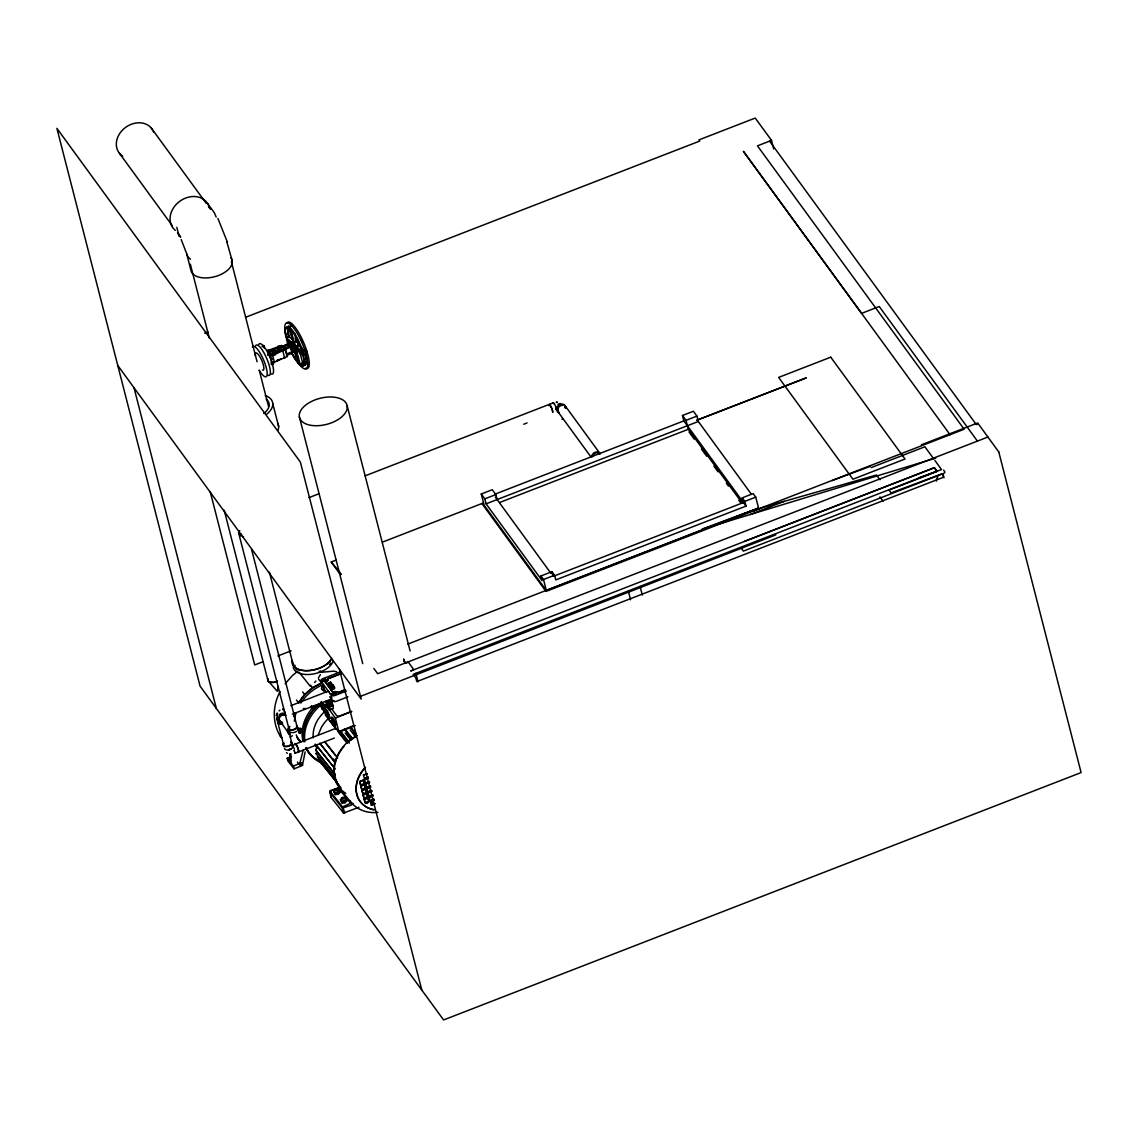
<?xml version="1.0" encoding="UTF-8"?>
<svg xmlns="http://www.w3.org/2000/svg" width="1138" height="1138" viewBox="0 0 1138 1138"><rect width="100%" height="100%" fill="white"/><g stroke="black" fill="none" stroke-linecap="round" stroke-linejoin="round"><path stroke-width="1.5" d="M321.186 702.601L321.257 703.995A7.141 1.266 68.8 0 0 321.414 704.65A39.802 32.348 -38.5 0 0 304.927 741.706M262.295 346.834L263.618 345.539L264.457 347.929M263.618 345.539L264.13 347.616M330.831 701.264C328.782 700.852 328.185 701.762 330.831 701.449M321.826 702.8L323.619 707.011A6.643 1.181 68.8 0 1 324.088 708.974L324.302 711.051L323.135 709.571M331.4 703.554L331.357 702.772M311.357 707.381L311.94 706.229M311.94 706.911L311.656 707.438A14.438 14.197 58.1 0 1 311.399 707.196L311.385 707.438A14.438 14.197 58.1 0 0 311.67 707.822L310.816 707.139M339.579 786.643L339.565 786.799A1.863 1.522 -38.5 0 1 338.413 788.307C324.273 792.034 332.552 789.274 330.973 797.311L343.591 813.058L358.939 807.269M352.766 803.428L352.794 803.272A1.863 1.522 -38.5 0 1 351.628 804.936L343.05 807.966L344.814 812.987M268.582 352.168L268.568 351.116M276.193 715.646L277.203 713.057M293.618 716.158L294.159 713.085M282.167 347.175L282.523 346.35A5.021 1.309 66.9 0 1 284.571 348.285L287.359 356.493L272.124 363.093M293.248 347.019A5.662 1.465 66.9 0 1 292.736 345.668L293.092 346.862L287.26 341.756L287.957 345.525M292.409 352.865L291.442 348.086L288.255 343.889L277.9 348.399M267.899 678.689L267.7 679.671A6.942 3.798 -14.4 0 0 269.578 681.975L274.002 682.316A6.046 3.314 -14.4 0 0 277.103 681.306M305.126 751.862L302.523 764.964L299.479 764.665L297.416 762.062M331.243 705.019L330.561 705.645M289.152 326.193L285.524 328.341L285.055 330.632L288.455 345.611M293.234 344.217L294.017 343.989A3.144 0.811 66.9 0 1 295.752 347.147L295.951 347.858A3.144 0.811 66.9 0 1 295.638 349.466L295.325 349.238A3.144 0.811 66.9 0 1 294.97 348.825M294.145 357.602L296.691 356.521L294.23 352.012L291.669 353.093L294.145 357.602L299.024 364.117L302.736 365.938L304.287 362.595L302.936 353.847M276.648 715.546L277.231 713.583M278.355 686.47L277.274 691.264L268.198 680.993M330.76 704.038L329.778 702.416L329.864 703.199M277.928 359.992L277.103 360.462M276.79 715.446L277.544 713.583M299.479 764.665L303.249 750.013M328.469 708.362L328.398 707.011A5.662 1.01 68.8 0 0 328.27 706.442M330.575 704.251L330.731 702.061M330.959 704.664L331.172 705.247M318.27 734.821L321.314 727.509A32.092 26.089 -38.5 0 1 328.455 718.448M280.176 691.52C272.508 705.318 271.925 723.398 280.773 736.827M267.729 354.643L270.474 351.542L271.029 353.776L267.843 355.141M320.447 674.578L318.37 677.907M315.695 750.212L316.99 747.709L315.695 750.212L335.354 774.964M316.108 753.897L317.402 751.407M285.126 683.753L292.409 675.559L298.113 670.951M318.583 679.087L321.542 682.814L312.481 687.679L304.614 694.422L298.455 702.559L296.477 700.083M323.164 681.036L324.913 680.496M330.689 706.029L332.225 705.404L330.689 706.029L330.646 705.219M314.515 682.501L315.895 681.036M279.806 350.902L278.54 351.443L277.814 348.513L288.255 343.889M286.42 355.582L292.153 353.136M282.281 346.578L285.197 349.409L290.958 347.033L291.684 349.949M290.759 349.835L290.802 349.082M333.704 791.166L335.354 789.559L338.185 789.217L339.337 790.497L339.892 792.617L338.242 794.239L335.411 794.566L333.704 791.166L335.411 794.566M334.871 792.446L337.687 792.105L339.337 790.497M340.49 799.701L342.14 798.094L344.956 797.752L346.123 799.032L346.663 801.152L345.013 802.759L342.197 803.101L340.49 799.701L342.197 803.101M341.642 800.967L344.473 800.64L346.123 799.032M279.094 710.909L279.934 710.155M323.149 679.884L324.572 679.77L323.619 681.093L323.149 679.884L323.619 681.093M323.363 680.752L323.605 679.486M324.572 679.77L324.33 681.036M333.619 694.806L333.733 693.369L334.7 694.721M333.491 694.635L333.733 693.369M334.7 693.654L334.458 694.92M333.448 694.735L335.041 694.379M281.001 351.258L285.567 349.295L272.693 355.511L269.749 355.326L271.655 354.515L272.309 356.251M330.973 797.311L329.792 791.593L338.911 787.368L351.286 802.873L342.154 807.169L343.349 812.888M277.131 353.065C276.164 346.037 270.175 349.323 273.703 354.828M276.875 360.988L278.426 360.277M558.161 404.317L560.294 403.449M558.417 404.715L560.28 403.947M328.285 707.779L328.327 706.67M290.574 748.875L288.682 749.615M290.901 749.074L288.739 749.914M285.524 328.341L288.07 327.246L288.625 337.189M293.945 343.932L289.351 326.919L291.897 325.824M262.608 346.336L263.874 345.796M264.201 346.108L262.337 346.08M286.107 337.474L291.797 342.453L292.352 344.359A5.662 1.465 66.9 0 1 292.935 341.471L289.024 328.484L287.999 327.829A20.456 5.32 66.9 0 0 285.61 335.212L286.107 337.474L288.654 336.393L293.206 340.376M269.706 352.154L268.71 349.821L267.373 350.39L269.151 352.111M267.686 350.66L281.584 345.44L282.48 347.417M267.928 350.931L269.265 350.362M268.298 351.002L269.478 351.258M268.426 351.372L282.11 345.938M287.501 343.093L290.048 341.997M268.155 351.827L270.474 351.542M274.955 349.451L268.454 352.126L275.112 349.295M272.793 350.618L275.382 349.352M268.753 352.396L275.126 349.679M283.903 346.806L288.213 344.97L288.014 344.16M302.324 348.413L298.796 345.312L296.236 346.407L296.577 347.545A5.662 1.465 66.9 0 0 293.49 341.884L294.301 342.552L296.862 341.471L294.756 333.69M280.161 350.291L290.361 345.938M270.631 354.402L273.902 353.008M275.865 352.168L278.796 351.329M292.11 345.909L293.391 345.369M271.954 354.8L280.844 350.589M281.854 350.163L280.759 351.372L280.133 350.234A5.021 1.309 66.9 0 0 278.07 348.242M294.685 348.399L295.951 347.858M286.719 353.961L292.466 351.514M270.986 362.297L272.252 361.756L272.921 362.851L271.641 363.392L271.584 364.701L273.22 364.046L272.75 362.168M276.804 360.689L281.399 358.726M296.918 352.154L300.332 364.743L301.357 365.398A20.456 5.32 66.9 0 0 303.732 358.015L303.234 355.753L297.559 350.774L296.99 348.868A5.662 1.465 66.9 0 1 296.406 351.756L299.479 351.059L302.879 363.648L303.903 364.302M271.129 363.961L273.22 364.046M303.775 349.992L305.126 349.409L304.387 349.053M271.754 363.833L273.02 363.292M271.826 364.146L273.106 363.605M295.908 347.702L303.789 354.601L304.984 354.089M303.263 354.956L305.809 353.861M304.102 359.195L306.648 358.114M304.287 362.595L306.833 361.5M300.332 364.743L302.879 363.648M301.101 365.682L303.647 364.587L302.054 363.392M303.818 364.885L306.378 363.804M302.736 365.938L305.283 364.857M328.711 719.23L335.923 729.131M328.313 708.177L335.354 718.149L351.628 711.549M333.548 723.114L333.221 720.126L334.074 722.9M333.42 720.397L332.694 720.34M354.003 725.418L341.073 730.653L342.694 736.969M324.444 710.752L325.639 715.446L338.968 732.203L355.241 725.617M287.189 758.278L293.376 766.073L301.911 762.616L302.623 765.376L294.088 768.833L287.9 761.052L287.189 758.278L291.456 756.542M364.487 778.662L368.214 777.154L364.487 778.662L363.435 775.092L367.161 773.584M367.361 773.826L363.435 775.092M359.608 781.522L363.335 780.014L364.388 783.584C359.494 789.886 358.868 776.187 360.661 785.092M365.625 783.086L369.352 781.578L365.625 783.086L364.573 779.516L368.299 778.008M359.807 781.778L363.534 780.27M368.499 778.264L364.573 779.516M360.462 784.85L364.388 783.584M360.746 785.945L364.473 784.438L365.526 788.008C360.632 794.31 360.006 780.611 361.799 789.516M366.763 787.51L370.49 786.002L366.763 787.51L365.711 783.94L369.437 782.432M360.945 786.202L364.672 784.694M369.637 782.688L365.711 783.94M361.6 789.274L365.526 788.008M361.884 790.384L365.611 788.876L366.664 792.446C361.77 798.734 361.144 785.035 362.937 793.954M367.901 791.934L371.628 790.441L367.901 791.934L366.849 788.364L370.575 786.87M362.083 790.625L365.81 789.118M370.775 787.112L366.849 788.364M362.738 793.698L366.664 792.446M363.022 794.808L366.749 793.3L367.802 796.87C362.908 803.172 362.282 789.473 364.075 798.378M369.039 796.372L372.752 794.865L369.039 796.372L367.987 792.802L371.713 791.294M363.221 795.049L366.948 793.556M371.913 791.536L367.987 792.802M363.876 798.122L367.802 796.87M364.16 799.232L367.887 797.724L368.925 801.294C364.046 807.596 363.42 793.897 365.213 802.802M370.177 800.796L373.89 799.289L370.177 800.796L369.125 797.226L372.851 795.718M364.359 799.488L368.086 797.98M373.036 795.974L369.125 797.226M365.014 802.56L368.925 801.294M371.315 805.22L375.028 803.713L371.315 805.22L370.263 801.65L373.975 800.142M374.174 800.398L370.263 801.65M204.655 333.178L207.955 331.898M246.05 317.118L699.742 141.055L698.903 139.903L755.234 118.053L771.521 140.387L773.726 148.964M771.521 140.387L757.453 145.849L964.142 429.239L546.012 591.419L481.929 503.565M308.967 497.633L318.868 493.792M365.085 475.855L553.267 402.838M523.75 424.218L527.05 422.938M497.135 499.554L495.855 494.561L492.313 489.71L481.26 493.992L484.802 498.857L486.082 503.85L542.129 580.664L540.92 575.984L551.973 571.689L554.547 575.231L555.757 579.911L746.016 506.083L683.853 420.875L682.473 415.484L693.398 411.245L696.94 416.095L698.319 421.487L751.251 494.048M495.243 494.063L683.853 420.875M682.473 415.484L686.015 420.335L696.94 416.095M484.802 498.857L495.855 494.561M340.532 574.761L331.229 562.016L336.194 560.081M382.524 542.101L483.465 502.925M696.883 420.121L805.775 378.058M696.741 420.363L806.259 377.873M486.082 503.85L698.319 421.487M499.696 502.47L688.305 429.282L742.275 503.266M262.978 661.747L254.699 664.948L210.217 491.73M277.871 655.957L291.115 650.822M553.182 576.383L743.441 502.555L742.232 497.847L753.157 493.608L755.746 497.135L758.562 508.117L546.325 590.48L484.148 505.258L481.26 493.992M742.232 497.847L744.807 501.374L755.746 497.135M540.92 575.984L543.509 579.512L554.547 575.231M407.788 644.108L751.265 510.82L702.089 529.07M921.353 444.816L977.684 422.966L998.78 451.957M978.225 423.777L976.262 424.545L769.573 141.155M832.134 480.563L870.2 466.367M340.689 671.761L322.879 678.675A3.087 1.693 -14.4 0 0 321.101 681.207L331.229 695.09A3.087 1.693 -14.4 0 0 335.113 695.418L346.436 691.022M871.111 467.618L924.895 446.765L933.629 458.728M345.454 689.884L337.915 692.814A4.111 2.248 -14.4 0 0 332.737 692.359L325.326 682.018A4.111 2.248 -14.4 0 0 327.701 678.646L341.3 673.369M750.283 514.518L784.224 501.346M325.411 682.302A4.111 2.248 -14.4 0 0 327.787 678.931L341.414 673.639M333.932 686.314L331.258 687.452L331.983 688.447L334.785 687.466L331.827 688.177L334.088 686.527L330.76 686.527C339.024 681.093 323.405 689.784 333.847 686.171M290.901 705.66L328.398 691.107M987.898 437.035L377.674 673.71L373.805 668.404M403.691 659.101L405.128 663.34L408.329 662.103M325.326 682.018L332.666 692.075A4.111 2.248 -14.4 0 1 337.83 692.516L345.383 689.585M292.381 714.18L331.499 698.988M320.873 703.768L311.03 707.438A18.606 15.207 -36.1 0 0 311.257 707.836M312.04 707.438L320.859 704.009M744.394 541.361L934.426 467.618L937.171 471.388L889.034 490.08L891.097 492.896L942.42 473.707L943.345 477.291L416.793 681.619L415.868 678.035L413.194 674.379L936.759 471.217L934.284 467.803L410.718 670.979L413.763 669.67L408.158 661.889M347.929 696.826L336.592 701.221A3.087 1.693 -14.4 0 1 332.723 700.88L329.679 696.712M329.977 706.399L332.893 705.261L331.03 699.87L328.1 701.008L330.333 709.699L333.263 708.576L332.893 705.261M775.832 534.888L360.362 696.399M351.642 711.307L340.319 715.702A3.087 1.693 -14.4 0 1 336.435 715.375L331.371 708.433M293.76 744.707L336.137 728.249M295.24 753.214L334.359 738.036M408.115 661.918L405.128 663.34M311.072 707.594L321.883 703.654M313.96 706.84L322.054 703.896M918.522 477.96L941.539 469.581L934.853 460.406M311.584 707.167L319.806 704.635M311.67 707.822L320.959 704.45M704.863 528.331L935.721 458.088M270.076 352.382L271.655 354.515M756.13 509.355L751.948 510.549L758.249 508.117L752.588 511.431L762.958 507.406L876.488 475.001L879.944 479.738M321.058 672.33L333.79 671.136L336.72 671.833M281.783 345.625L277.885 346.308L282.893 351.158L284.685 358.356M323.391 680.225L324.799 680.638M333.278 693.767L334.928 694.521M556.368 401.999L557.207 401.942M556.439 402.568L557.25 402.511M377.972 812.29C367.261 813.77 355.838 809.573 349.707 800.427M301.499 729.259L298.241 727.936L299.109 729.017M286.605 327.275L289.849 328.754M328.654 709.813L327.104 702.231M273.205 349.01L275.851 353.605M286.492 752.673L287.288 753.256M296.862 341.471L296.065 340.874A5.576 1.451 66.9 0 1 299.123 346.464L298.796 345.312M296.236 346.407L302.139 351.571L301.314 348.953M286.406 339.38L293.433 345.525M190.501 259.265L187.969 256.975L181.198 239.549M277.444 720.055L276.648 718.96M297.388 728.775L298.184 729.885M290.105 733.014L289.308 731.919M273.276 353.278L274.443 354.416M273.148 358.683L271.228 359.494L269.749 355.326M272.978 363.065L271.513 363.691M553.452 402.994L554.306 404.061M321.4 702.075L323.334 706.257M326.421 701.79L327.061 702.786L326.165 701.264M339.892 792.617L338.185 789.217M345.511 799.886L346.663 801.152M326.748 700.695L328.64 704.849A6.131 1.095 68.8 0 1 329.209 707.082L329.181 708.462L328.299 707.239M297.089 737.438L300.446 741.222M294.372 345.411L295.027 346.507M331.229 562.016L341.372 574.306M323.064 687.608L322.196 686.527L321.457 688.888L322.324 689.984M323.164 690.282L324.017 691.363M350.831 727.239L356.265 734.067M350.333 727.438L356.848 735.632M352.794 732.488L356.094 736.642M350.091 729.913L355.597 736.855M310.518 685.204L312.481 687.679M344.857 728.946L352.439 738.477M299.237 672.345L310.19 686.171M344.359 729.145L351.941 738.69M346.777 734.138L351.187 739.686M345.184 732.957L350.689 739.885M340.034 730.696L348.697 741.606M339.537 730.895L349.281 743.157M339.736 733.1L347.431 742.801M338.128 731.905L346.948 743M302.637 691.932L304.614 694.422M324.657 741.507L337.659 757.865M324.771 741.948L335.596 755.589M333.462 759.018L335.625 761.749M319.878 743.171L335.155 762.403M319.991 743.612L335.269 762.844M315.639 744.252L335.297 769.004M315.752 744.707L334.316 768.079M302.054 731.421L300.631 728.164M315.582 749.771L335.241 774.523M299.365 732.275L300.219 733.37M315.994 753.456L335.653 778.207M335.98 780.199L317.417 756.827L337.189 782.019M338.626 784.665L319.707 761.052L340.931 787.852M338.413 787.98L350.774 803.542M330.148 791.323L342.524 806.885M329.65 792.148L342.026 807.724M977.357 441.003L879.233 306.52L861.594 313.363L743.37 151.311L950.059 434.702M879.973 496.879L883.102 501.175M689.002 431.999L694.194 439.112M701.463 449.083L706.655 456.196M713.91 466.153L718.064 471.843M726.371 483.223L728.448 486.068M738.818 500.293L740.895 503.138M741.322 548.274L743.384 551.105L944.17 473.195L944.953 472.128L943.615 470.094M564.733 405.228L600.252 453.906M557.407 410.974L590.835 456.793M495.357 497.135L551.105 573.538M207.614 203.531L214.357 212.778L216.149 216.974M151.425 128.224L206.391 203.56M208.467 206.405L210.544 209.25M119.447 153.303L172.336 225.793M177.528 232.906L180.629 237.173A20.328 16.615 -36.1 0 1 178.467 233.404M117.726 365.426L361.215 699.13L300.347 462.042L56.9 128.352L200.075 686.143L443.592 1019.947L1081.1 772.574L998.751 451.857M326.634 692.558L322.595 686.996A3.087 1.693 -14.4 0 1 322.68 685.659M330.589 700.325L332.737 706.172M328.825 707.637L330.333 709.699M279.905 721.051L289.621 734.366M323.846 710.397L323.263 709.685M330.489 699.714L332.396 706.157L331.642 705.133M325.127 701.52L325.596 702.388M327.844 701.691L329.479 707.324L328.213 705.062M321.272 701.549L324.387 711.663L322.822 709.13M282.025 350.831L281.413 349.693A5.021 1.309 66.9 0 0 279.351 347.687M326.023 701.392L326.777 702.957M326.065 701.748L326.634 702.928M217.913 218.439L227.415 242.252M278.241 718.718L277.772 717.054M277.772 719.045L277.245 717.153M293.035 347.261C294.97 351.002 293.177 344.074 292.807 346.592M292.523 348.285L294.23 352.012M322.424 703.625L323.206 705.503M323.348 703.583L324.586 706.968A6.643 1.181 68.8 0 1 325.07 708.903M289.408 734.878L288.91 732.957M179.079 236.235L176.803 227.358M226.846 241.882L232.18 260.787M276.491 353.335L274.244 348.982L274.486 349.949M327.232 703.227L328.199 706.072M291.001 344.529L291.954 347.047M275.154 349.394L273.604 349.252L275.04 354.999M327.033 703.611L327.758 705.745A6.643 1.181 68.8 0 1 328.114 707.082M325.454 704.223L326.165 706.357A6.643 1.181 68.8 0 1 326.521 707.694M324.657 704.536L325.383 706.67A6.643 1.181 68.8 0 1 325.738 708.007M327.474 703.853L327.915 705.176A5.662 1.01 68.8 0 1 328.114 705.83M326.378 704.266L326.862 705.688A6.643 1.181 68.8 0 1 327.246 707.068M403.805 659.4L404.829 662.444M403.933 660.026L404.957 663.113M327.232 704.465L327.502 705.29A6.131 1.095 68.8 0 1 327.73 706.101M304.287 350.604A2.176 0.868 -16.4 0 1 305.283 350.177A3.329 1.323 -16.4 0 1 306.876 351.372L308.042 355.341A25.192 6.543 66.9 0 1 305.439 368.228M303.946 351.13A4.054 1.607 -16.4 0 0 305.34 351.927L306.506 355.867A24.979 6.487 66.9 0 1 305.212 369.039A24.979 6.487 66.9 0 1 293.405 355.056M294.301 750.44L294.785 752.36M294.145 750.312L294.401 751.208M556.24 407.916L556.582 409.154M295.126 337.787L296.036 341.158M294.301 342.552L290.944 330.12L292.182 331.442A20.456 5.32 66.9 0 1 301.286 348.939M295.396 349.281L299.493 364.473M943.174 474.361L944.042 477.747M744.807 501.374L746.016 506.083M686.015 420.335L688.305 429.282M640.111 586.454L642.316 595.06M628.347 591.148L630.552 599.769M551.973 571.689L552.784 574.818M543.509 579.512L546.325 590.48M347.175 405.868A24.552 13.443 -14.4 0 1 313.235 425.612A24.552 13.443 -14.4 0 1 309.394 402.582A24.552 13.443 -14.4 0 1 347.175 405.868L410.107 650.964M415.825 673.241L418.03 681.804M299.351 416.849L362.723 663.639M272.764 403.634L278.668 426.594M339.465 669.386L421.814 990.103M372.112 801.451L372.311 804.395L371.614 801.65M231.441 261.968L257.06 361.728M259.265 370.334L268.54 406.451M363.335 780.014L364.188 783.342M364.473 784.438L365.326 787.766M365.611 788.876L366.464 792.19M366.749 793.3L367.602 796.614M367.887 797.724L368.74 801.052M334.458 693.312L334.672 694.18M333.519 694.109L333.747 694.977M335.354 718.149L338.968 732.203M324.33 679.429L324.543 680.296M333.221 720.126L333.861 722.644M344.473 800.64L345.013 802.759M337.687 792.105L338.242 794.239M190.359 264.244L209.349 338.214M269.407 572.144L293.263 665.033M186.774 254.172L190.914 270.261A21.195 11.608 -14.4 0 0 216.135 276.292A21.195 11.608 -14.4 0 0 230.986 257.985M251.555 549.37L297.203 727.154M238.71 533.196L289.621 731.492A4.239 2.319 -14.4 0 1 289.635 730.255M290.076 736.3L292.622 746.229A4.239 2.319 -14.4 0 1 289.152 749.814A4.239 2.319 -14.4 0 1 284.472 748.278M293.376 766.073L294.088 768.833M224.172 510.137L267.942 680.581M276.961 719.045L283.76 745.546M134.014 387.759L216.362 708.49M285.567 349.295L287.359 356.493M277.601 347.446L278.497 351.045M272.693 355.511L274.486 362.709M268.71 349.821L268.938 350.732M270.332 355.895L271.826 361.898M268.54 351.528L268.767 352.424M288.654 336.393L288.156 334.117A20.456 5.32 66.9 0 1 289.052 326.777M311.399 705.845L311.684 707.594M324.088 708.974L324.259 709.984M321.343 703.284L321.428 703.796A6.643 1.181 68.8 0 0 321.542 704.379M556.34 407.916L556.439 408.812M289.436 732.886L289.536 733.768M321.3 702.857L321.3 703.839A6.643 1.181 68.8 0 0 321.414 704.422M324.387 710.581L324.174 709.102A7.141 1.266 68.8 0 0 323.619 707.011M290.873 753.584L291.228 764.238L289.991 762.673L289.692 753.797M281.797 722.459A4.552 3.727 -36.1 0 1 279.294 717.054A4.552 3.727 -36.1 0 1 286.051 715.133M281.94 721.961A3.997 3.258 -36.1 0 1 279.535 717.665A3.997 3.258 -36.1 0 1 284.913 715.119M282.452 723.782A4.552 2.518 -15.9 0 1 277.999 720.994M282.395 723.469A3.997 2.205 -15.9 0 1 281.385 723.654M279.564 723.512A3.997 2.205 -15.9 0 1 278.867 723.213M278.17 722.26A3.997 2.205 -15.9 0 1 278.198 721.663M282.537 723.782A4.552 2.489 -14.4 0 1 278.07 720.951M282.48 723.469A3.997 2.191 -14.4 0 1 278.938 723.156M291.072 741.862A4.552 2.489 -14.4 0 1 290.318 745.418A4.552 2.489 -14.4 0 1 284.301 746.343A4.552 2.489 -14.4 0 1 284.002 742.958M290.617 742.132A3.997 2.191 -14.4 0 1 287.786 746.144A3.997 2.191 -14.4 0 1 283.888 743.669M292.807 746.613A4.552 2.546 -19.4 0 1 292.765 747.31M291.897 745.746A4.552 0.996 72.4 0 1 292.751 747.31M295.226 744.835A4.552 0.811 68.8 0 1 296.307 744.565A4.552 0.811 68.8 0 1 298.597 750.269A4.552 0.811 68.8 0 1 297.914 751.535M295.425 744.238A3.997 0.711 68.8 0 1 296.136 744.593M296.52 745.191A3.997 0.711 68.8 0 1 298.512 751.436M296.492 725.319A4.552 2.489 -14.4 0 1 295.738 728.875A4.552 2.489 -14.4 0 1 289.721 729.799A4.552 2.489 -14.4 0 1 289.422 726.414M296.52 726.016A3.997 2.191 -14.4 0 1 292.196 729.757A3.997 2.191 -14.4 0 1 289.849 726.542M289.465 734.124A4.552 3.727 -36.1 0 1 288.839 727.979M288.426 732.573A3.997 3.258 -36.1 0 1 288.568 729.074M562.812 419.268A3.997 3.258 -36.1 0 1 561.93 419.054M591.76 456.594A4.552 3.727 -36.1 0 1 595.089 452.298A4.552 3.727 -36.1 0 1 599.84 453.465M598.047 452.696A3.997 3.258 -36.1 0 1 599.37 453.778M564.818 406.081A4.552 3.699 -39 0 1 565.856 407.703M558.616 412.696A4.552 3.699 -39 0 1 558.132 407.973A4.552 3.699 -39 0 1 562.969 405.341M565.003 407.12A3.997 3.243 -39 0 1 565.344 407.916M559 412.283A3.997 3.243 -39 0 1 558.445 411.657M558.104 410.875A3.997 3.243 -39 0 1 558.175 409.054M549.057 405.725A4.552 0.925 67.8 0 1 550.692 406.067A4.552 0.925 67.8 0 1 552.855 412.326M550.095 405.441A3.997 0.811 67.8 0 1 552.613 411.871M175.352 230.388A21.195 17.326 -36.1 0 1 180.686 200.629A21.195 17.326 -36.1 0 1 209.42 207.728M122.705 156.219A20.328 16.615 -36.1 0 1 124.952 127.869A20.328 16.615 -36.1 0 1 153.602 131.994M295.354 752.986A4.239 0.754 68.8 0 1 294.699 752.887M292.665 745.675A4.239 0.754 68.8 0 1 293.049 746.215M293.917 747.879A4.239 0.754 68.8 0 1 294.344 748.889M328.939 691.449A4.239 0.754 68.8 0 1 329.323 691.989M330.191 693.654A4.239 0.754 68.8 0 1 330.617 694.664M331.3 696.684A4.239 0.754 68.8 0 1 331.286 698.96M282.637 709.543A4.239 0.754 68.8 0 1 284.969 712.374M290.361 734.92A4.239 3.471 -36.1 0 1 288.839 732.744M279.663 720.269A4.239 3.471 -36.1 0 1 278.412 718.974M278.156 718.092A4.239 3.471 -36.1 0 1 278.156 717.125M278.952 715.233A4.239 3.471 -36.1 0 1 285.282 714.123M278.881 720.155A4.239 2.319 -14.4 0 1 276.961 717.822M241.64 534.362A4.239 2.319 -14.4 0 1 239.791 530.706M297.644 728.861A4.239 2.319 -14.4 0 1 297.63 730.084M296.549 731.336A4.239 2.319 -14.4 0 1 292.551 732.659M291.556 732.588A4.239 2.319 -14.4 0 1 290.688 732.36M334.017 700.88A2.02 1.11 -14.4 0 1 333.647 700.496M323.775 687.637A2.02 1.11 -14.4 0 1 323.747 687.295M323.747 687.082A2.347 1.28 -14.4 0 1 323.42 686.883M331.727 697.21A2.575 1.408 -14.4 0 1 331.442 696.94M322.552 682.444A2.347 1.28 -14.4 0 1 322.225 682.245M271.043 373.876A16.515 4.296 66.9 0 0 272.252 363.577A16.515 4.296 66.9 0 0 262.551 345.07L260.915 343.832A16.515 4.296 66.9 0 0 258.767 344.458M255.538 353.434A9.332 2.418 66.9 0 1 261.953 360.902A9.332 2.418 66.9 0 1 262.465 370.063M255.41 355.981A9.332 2.418 66.9 0 1 255.325 354.459M252.394 347.175A16.515 4.296 66.9 0 1 261.327 355.241A16.515 4.296 66.9 0 1 267.117 374.871A16.515 4.296 66.9 0 1 259.194 370.234M255.581 345.824A16.515 4.296 66.9 0 1 266.946 359.011A16.515 4.296 66.9 0 1 267.857 375.241M292.324 346.635A3.144 0.811 66.9 0 1 292.864 344.658A3.144 0.811 66.9 0 1 294.842 349.394A3.144 0.811 66.9 0 1 292.95 348.128M306.876 351.372A2.176 0.868 -16.4 0 1 305.34 351.927M286.719 323.348A25.192 6.543 66.9 0 1 306.335 349.551M304.97 354.387A21.238 5.519 66.9 0 1 302.779 365.27M286.989 327.403A21.238 5.519 66.9 0 1 289.749 326.606M286.022 335.995A24.979 6.487 66.9 0 1 289.792 323.946A24.979 6.487 66.9 0 1 304.813 350.134M297.274 357.161A20.456 5.32 66.9 0 1 292.566 348.143M292.281 353.989A20.456 5.32 66.9 0 0 297.146 361.713L298.341 363.008L295.027 350.717L295.852 351.343A5.662 1.465 66.9 0 1 293.86 348.356M289.351 326.919A22.973 5.975 66.9 0 1 303.789 354.601M304.173 364.445A21.025 5.462 66.9 0 1 302.082 362.88M296.349 354.9A21.025 5.462 66.9 0 1 293.533 349.366M289.095 336.948A21.025 5.462 66.9 0 1 288.526 326.976M300.731 338.811A21.025 5.462 66.9 0 1 302.466 342.524M297.672 344.558A3.144 0.811 66.9 0 1 298.014 345.298M265.254 395.512A24.225 13.272 -14.4 0 1 266.42 414.474M266.164 399.154A20.584 11.266 -14.4 0 1 263.803 413.535M277.644 423.293A24.225 13.272 -14.4 0 1 278.07 430.221M936.446 481.061A15.377 8.421 -14.4 0 1 937.84 476.765M277.501 681.207A6.344 3.471 -14.4 0 1 270.602 682.402A6.344 3.471 -14.4 0 1 267.999 679.201M243.518 536.652A4.652 2.546 -14.4 0 1 242.422 536.581M240.758 535.913A4.652 2.546 -14.4 0 1 240.303 535.372M558.161 411.643A4.652 3.812 -36.1 0 1 559.697 404.502A4.652 3.812 -36.1 0 1 565.358 408.158M592.301 456.722A4.652 3.812 -36.1 0 1 599.498 453.237M553.168 403.165A4.652 0.825 68.8 0 1 554.903 404.801A4.652 0.825 68.8 0 1 556.838 410.477M331.67 658.333A20.328 11.124 -14.4 0 1 309.821 670.481A20.328 11.124 -14.4 0 1 292.594 662.202M326.037 710.596A4.068 0.811 68 0 1 328.896 715.93A4.068 0.811 68 0 1 327.801 716.826A4.068 0.811 68 0 1 325.866 710.724M325.98 710.069A4.637 0.925 68 0 1 329.11 714.934A4.637 0.925 68 0 1 328.669 717.794A4.637 0.925 68 0 1 325.923 710.51M326.137 710.183A4.637 0.925 68 0 1 329.181 716.485A4.637 0.925 68 0 1 328 717.452A4.637 0.925 68 0 1 325.568 710.653M331.77 718.491A4.637 0.925 68 0 1 333.975 719.984A4.637 0.925 68 0 1 335.226 725.816A4.637 0.925 68 0 1 331.955 719.387M374.146 809.872A30.043 24.424 -38.5 0 1 365.526 767.553M373.947 809.616A30.043 24.424 -38.5 0 1 365.326 767.297M345.781 793.357A37.696 30.641 -38.5 0 1 356.635 735.703M340.774 788.463A37.156 30.2 -38.5 0 1 343.889 746.528M347.232 743.029A37.156 30.2 -38.5 0 1 354.956 737.182M373.748 802.987A32.092 26.089 -38.5 0 1 370.647 803.087M367.645 802.887A32.092 26.089 -38.5 0 1 364.729 802.375M316.449 747.225A30.612 24.88 -38.5 0 1 314.927 744.323M313.263 737.851A30.612 24.88 -38.5 0 1 324.529 711.847M305.012 708.377A1.494 1.209 -38.5 0 1 303.348 708.433M323.747 690.112A1.494 1.209 -38.5 0 1 323.804 688.803M300.532 741.976A39.802 32.348 -38.5 0 1 297.416 737.965M293.618 716.656A39.802 32.348 -38.5 0 1 294.301 713.554M298.768 703.028A39.802 32.348 -38.5 0 1 321.912 683.227M300.56 742.147A39.802 32.348 -38.5 0 1 296.25 734.849M294.372 721.208A39.802 32.348 -38.5 0 1 295.894 713.483M300.802 703.056A39.802 32.348 -38.5 0 1 323.064 684.678M310.759 754.508A39.802 32.348 -38.5 0 1 306.421 749.316M303.049 741.464A39.802 32.348 -38.5 0 1 312.794 707.48M320.646 761.436A39.802 32.348 -38.5 0 1 305.951 747.78M303.874 741.507A39.802 32.348 -38.5 0 1 317.573 705.233M316.122 759.274A39.802 32.348 -38.5 0 1 306.094 747.979M304.031 741.692A39.802 32.348 -38.5 0 1 320.375 703.17M321.954 763.086A39.802 32.348 -38.5 0 1 306.577 747.851M292.381 735.689A9.815 5.704 -33.1 0 1 290.176 736.983M281.968 737.794A9.815 5.704 -33.1 0 1 280.076 733.839M333.292 660.552A20.669 11.309 -14.4 0 1 313.021 674.037A20.669 11.309 -14.4 0 1 293.22 667.323M330.874 659.926A20.669 11.309 -14.4 0 1 306.819 670.723A20.669 11.309 -14.4 0 1 292.31 660.495M295.197 665.886A2.12 1.166 -14.4 0 1 294.799 665.076M320.688 670.908A2.12 1.166 -14.4 0 1 319.152 671.406M296.549 669.827A2.12 1.166 -14.4 0 1 296.165 669.67M330.632 662.985A2.12 1.166 -14.4 0 1 330.617 663.298M330.205 663.938A2.12 1.166 -14.4 0 1 329.337 664.45M337.317 793.769A1.536 0.839 -14.4 0 1 335.909 793.712M345.07 801.778A1.536 0.839 -14.4 0 1 342.353 801.664M331.983 688.831C336.108 689.173 335.169 687.935 331.983 688.831M322.125 709.031L320.589 704.849L322.125 709.031M279.08 347.972L279.279 348.783L279.08 347.972M329.053 684.82C331.926 687.85 333.676 681.079 329.053 684.82M332.083 684.436L329.408 684.962L332.083 684.436M330.518 682.373C323.818 686.755 336.293 681.121 328.996 683.91C335.255 679.685 322.779 685.375 330.518 682.373M830.754 357.176L778.634 377.403L852.917 479.226L905.037 459.012L830.754 357.176M556.382 408.058L556.013 406.949A4.552 3.613 -45.6 0 0 556.951 410.633L556.382 408.058M327.417 706.143L327.26 705.532A5.662 1.01 68.8 0 1 327.317 706.129M323.092 681.306A2.063 1.124 -14.4 0 0 325.937 679.642A2.063 1.124 -14.4 0 0 322.765 679.372A2.063 1.124 -14.4 0 0 323.092 681.306M322.922 680.937A1.935 1.067 -14.4 0 0 325.752 679.486A1.935 1.067 -14.4 0 0 322.908 679.059A1.935 1.067 -14.4 0 0 322.922 680.937M333.221 695.176A2.063 1.124 -14.4 0 0 336.066 693.526A2.063 1.124 -14.4 0 0 332.893 693.255A2.063 1.124 -14.4 0 0 333.221 695.176A1.935 1.067 -14.4 0 0 335.995 693.782A1.935 1.067 -14.4 0 0 333.135 693.355A1.935 1.067 -14.4 0 0 333.149 695.233M333.05 694.82A1.935 1.067 -14.4 0 0 335.881 693.369A1.935 1.067 -14.4 0 0 333.036 692.942A1.935 1.067 -14.4 0 0 333.05 694.82M331.613 719.529A4.637 0.925 68 0 0 334.97 725.959A4.637 0.925 68 0 0 333.292 719.444A4.637 0.925 68 0 0 331.613 719.529M331.812 719.799A4.054 0.811 68 0 0 334.757 725.418A4.054 0.811 68 0 0 333.292 719.728A4.054 0.811 68 0 0 331.812 719.799M299.835 732.772A1.494 1.209 -38.5 0 0 301.115 730.624A1.494 1.209 -38.5 0 0 298.711 730.994A1.494 1.209 -38.5 0 0 299.835 732.772M300.048 733.043A1.494 1.209 -38.5 0 0 301.328 730.895A1.494 1.209 -38.5 0 0 298.924 731.265A1.494 1.209 -38.5 0 0 300.048 733.043M335.34 790.512A1.536 0.839 -14.4 0 0 337.716 789.488A1.536 0.839 -14.4 0 0 335.61 788.99A1.536 0.839 -14.4 0 0 335.34 790.512M342.125 799.047A1.536 0.839 -14.4 0 0 344.501 798.008A1.536 0.839 -14.4 0 0 342.382 797.51A1.536 0.839 -14.4 0 0 342.125 799.047"/></g></svg>
